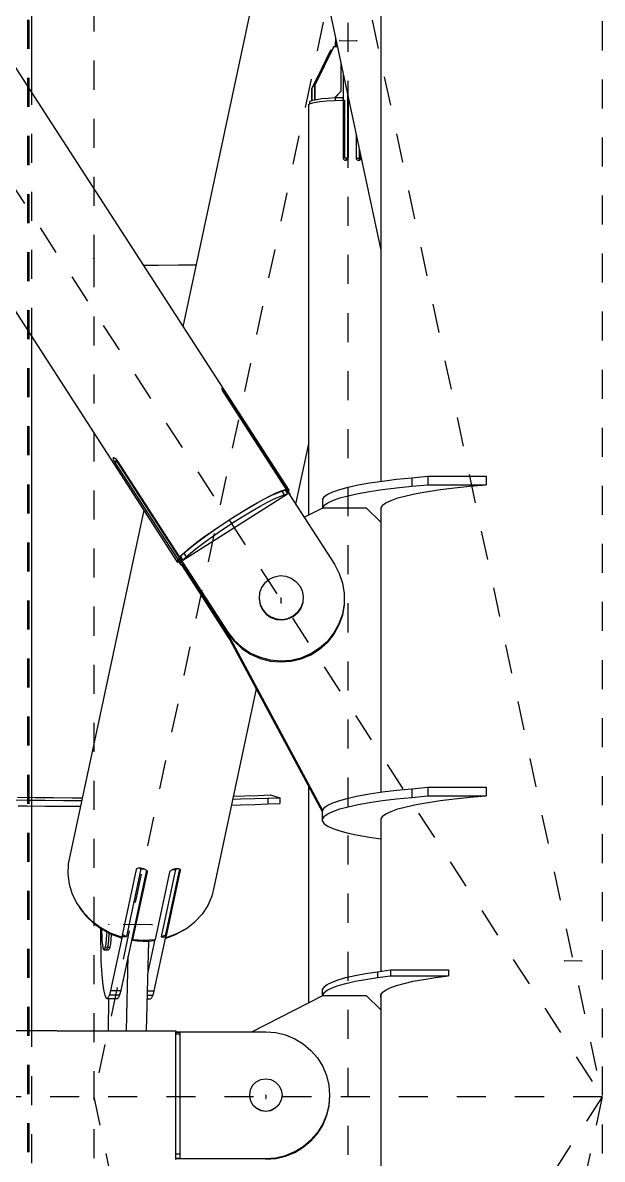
# Model space of a CAD drawing. Header units: millimetres. Extents: x 149919 to 150445, y 136651 to 136866.
# Drawn here: x 150374.118 to 150376.113, y 136799.36 to 136803.275 of the extents above; entities that cross this region are included whole.
import ezdxf

# ---------------------------------------------------------------- set-up
doc = ezdxf.new("R2010")
doc.units = ezdxf.units.MM
doc.header["$LTSCALE"] = 0.25
for name, pattern in [('CENTER', [50.8, 31.75, -6.35, 6.35, -6.35]), ('XKITLINE00', [0]), ('XKITLINE02', [4, 2, -2])]:
    doc.linetypes.add(name, pattern=pattern)

# ---------------------------------------------------------------- blocks, each defined once
blk = doc.blocks.new('çatıı')
at = {"color": 8, "linetype": 'CENTER'}
for p, q in [((23255, 16877.2), (23255, 15209.12)), ((23430, 16010.75), (23430, 14354.32)), ((22900, 15740.27), (23430, 14920.27)), ((23430, 15740.27), (23255, 14920.27)), ((23342.5, 15330.27), (23342.5, 14510.27)), ((23342.5, 15330.27), (23430, 14920.27)), ((23339.51, 15284.13), (23345.48, 15284.06)), ((23255, 15209.12), (23255, 13540.01)), ((23319.5, 15090.41), (23319.5, 15092.06)), ((23275.11, 14979.51), (23260.2, 14979.7)), ((23422.99, 14967.06), (23417.02, 14967.13)), ((23430, 14920.27), (22900, 14920.28)), ((23430, 14920.27), (22900, 14100.27)), ((23255, 14920.27), (23430, 14100.27)), ((23314.2, 14920.85), (23314.2, 14919.7)), ((23430, 14920.27), (23342.5, 14510.27))]:
    blk.add_line(p, q, dxfattribs=at)
at = {"color": 8, "linetype": 'XKITLINE00'}
for p, q in [((23353.8, 15704.03), (23353.8, 15132.31)), ((23046.35, 15555.83), (23322.11, 15129.19)), ((23007.88, 15531.36), (23283.64, 15104.72)), ((23313.74, 15316.95), (23285.69, 15185.53)), ((23336, 15295.31), (23353.8, 15211.94)), ((23338.16, 15285.2), (23338.13, 15282.57)), ((23338.39, 15284.11), (23338.39, 15283.77)), ((23338.39, 15283.77), (23338.39, 15283.24)), ((23336.45, 15280.73), (23329.98, 15267.41)), ((23336.55, 15280.85), (23330.09, 15267.53)), ((23337.5, 15281.92), (23331.04, 15268.6)), ((23337.61, 15282.04), (23331.14, 15268.72)), ((23336.55, 15280.85), (23336.45, 15280.73)), ((23336.55, 15280.85), (23336.98, 15280.84)), ((23337.61, 15282.04), (23337.5, 15281.92)), ((23337.61, 15282.04), (23338.84, 15282.02)), ((23338.13, 15282.57), (23338.13, 15282.03)), ((23338.39, 15283.24), (23338.41, 15282.74)), ((23338.41, 15282.74), (23338.43, 15282.28)), ((23338.43, 15282.28), (23338.45, 15282.03)), ((23340.09, 15276.15), (23340.09, 15266.62)), ((23340.89, 15272.4), (23340.89, 15263.55)), ((23331.14, 15268.72), (23331.04, 15268.6)), ((23331.04, 15268.6), (23331.04, 15263.73)), ((23331.14, 15268.72), (23331.14, 15263.75)), ((23330.09, 15267.53), (23329.98, 15267.41)), ((23329.98, 15267.41), (23329.98, 15263.44)), ((23330.09, 15267.53), (23330.09, 15263.48)), ((23331.7, 15263.87), (23333.5, 15264.11)), ((23333.5, 15264.11), (23335.67, 15264.31)), ((23335.67, 15264.31), (23338.13, 15264.45)), ((23337.87, 15264.43), (23340.09, 15266.62)), ((23337.89, 15264.43), (23339.99, 15266.5)), ((23338.04, 15264.44), (23339.04, 15265.43)), ((23338.05, 15264.44), (23338.93, 15265.31)), ((23338.13, 15264.52), (23338.13, 15264.45)), ((23338.13, 15264.45), (23340.77, 15264.52)), ((23338.13, 15264.45), (23338.13, 15263.5)), ((23339.04, 15265.56), (23339.04, 15265.43)), ((23340.77, 15264.52), (23340.77, 15263.57)), ((23342.38, 15265.41), (23342.38, 15243.68)), ((23342.49, 15264.53), (23342.38, 15264.41)), ((23342.49, 15264.53), (23342.49, 15263.54)), ((23342.49, 15264.53), (23342.57, 15264.53)), ((23328.92, 15262.13), (23329.58, 15262.48)), ((23328.92, 15262.13), (23328.92, 15120.69)), ((23329.53, 15263.27), (23329.25, 15262.95)), ((23329.25, 15262.95), (23329.25, 15262.3)), ((23329.53, 15263.27), (23330.36, 15263.58)), ((23329.58, 15262.48), (23330.89, 15262.81)), ((23330.36, 15263.58), (23331.14, 15263.75)), ((23330.89, 15262.81), (23332.78, 15263.1)), ((23331.14, 15263.75), (23331.14, 15263.75)), ((23331.14, 15263.75), (23331.16, 15263.75)), ((23331.16, 15263.75), (23331.7, 15263.87)), ((23332.78, 15263.1), (23335.16, 15263.33)), ((23335.16, 15263.33), (23337.9, 15263.49)), ((23337.9, 15263.49), (23340.81, 15263.58)), ((23340.81, 15263.58), (23340.81, 15243.72)), ((23340.87, 15263.52), (23341.34, 15263.55)), ((23340.89, 15263.55), (23340.87, 15263.52)), ((23340.87, 15263.52), (23340.87, 15243.67)), ((23340.89, 15263.55), (23341.34, 15263.55)), ((23341.34, 15263.55), (23341.34, 15243.69)), ((23342.49, 15263.54), (23342.38, 15263.42)), ((23342.38, 15260.4), (23342.46, 15260.4)), ((23342.53, 15263.58), (23342.46, 15263.51)), ((23342.46, 15263.51), (23342.46, 15243.65)), ((23342.53, 15263.58), (23342.53, 15243.72)), ((23342.53, 15263.58), (23342.78, 15263.58)), ((23345.31, 15251.7), (23345.31, 15243.69)), ((23345.37, 15251.43), (23345.37, 15243.64)), ((23346.41, 15246.55), (23346.41, 15243.63)), ((23346.83, 15244.57), (23346.83, 15243.59)), ((23340.81, 15243.72), (23340.88, 15243.46)), ((23340.87, 15243.67), (23340.84, 15243.63)), ((23340.87, 15243.67), (23341.34, 15243.69)), ((23340.88, 15243.46), (23340.98, 15243.23)), ((23340.98, 15243.23), (23341.17, 15243.04)), ((23341.17, 15243.04), (23341.41, 15242.92)), ((23341.34, 15243.69), (23342.38, 15243.68)), ((23341.41, 15242.92), (23341.67, 15242.88)), ((23341.67, 15242.88), (23341.93, 15242.92)), ((23342.38, 15243.68), (23341.68, 15242.88)), ((23341.93, 15242.92), (23342.17, 15243.04)), ((23342.17, 15243.04), (23342.36, 15243.23)), ((23342.42, 15243.39), (23342.31, 15243.17)), ((23342.48, 15243.46), (23342.36, 15243.23)), ((23342.46, 15243.65), (23342.42, 15243.39)), ((23342.48, 15243.46), (23342.42, 15243.39)), ((23342.53, 15243.72), (23342.46, 15243.65)), ((23342.53, 15243.72), (23342.48, 15243.46)), ((23345.31, 15243.69), (23345.35, 15243.43)), ((23345.37, 15243.64), (23345.33, 15243.59)), ((23345.35, 15243.43), (23345.47, 15243.19)), ((23345.37, 15243.64), (23346.41, 15243.63)), ((23345.47, 15243.19), (23345.65, 15243)), ((23345.65, 15243), (23345.89, 15242.87)), ((23345.89, 15242.87), (23346.15, 15242.82)), ((23346.83, 15243.59), (23346.15, 15242.82)), ((23346.15, 15242.82), (23346.4, 15242.86)), ((23346.4, 15242.86), (23346.64, 15242.97)), ((23346.41, 15243.63), (23346.83, 15243.59)), ((23346.64, 15242.97), (23346.8, 15243.13)), ((23346.87, 15243.31), (23346.77, 15243.1)), ((23346.92, 15243.38), (23346.82, 15243.15)), ((23346.91, 15243.57), (23346.88, 15243.34)), ((23346.91, 15244.19), (23346.91, 15243.57)), ((23346.98, 15243.64), (23346.91, 15243.57)), ((23346.98, 15243.64), (23346.92, 15243.38)), ((23346.98, 15243.88), (23346.98, 15243.64)), ((23272.01, 15206.7), (23277.12, 15206.74)), ((23277.12, 15206.74), (23284.16, 15206.82)), ((23284.16, 15206.82), (23290.25, 15206.92)), ((23299.09, 15164.21), (23299.06, 15164.13)), ((23299.06, 15164.13), (23299.08, 15163.98)), ((23299.08, 15163.98), (23299.15, 15163.76)), ((23299.09, 15164.21), (23299.18, 15164.22)), ((23299.15, 15163.76), (23299.27, 15163.49)), ((23299.18, 15164.22), (23299.32, 15164.15)), ((23299.27, 15163.49), (23299.44, 15163.18)), ((23299.32, 15164.15), (23299.49, 15164)), ((23299.44, 15163.18), (23299.63, 15162.86)), ((23299.49, 15164), (23299.58, 15163.92)), ((23299.58, 15163.92), (23299.67, 15163.78)), ((23299.61, 15162.9), (23300.05, 15163.18)), ((23299.63, 15162.86), (23321.22, 15129.46)), ((23299.67, 15163.78), (23299.86, 15163.5)), ((23299.82, 15162.58), (23300.26, 15162.86)), ((23299.86, 15163.5), (23300.06, 15163.18)), ((23300.06, 15163.18), (23300.27, 15162.86)), ((23300.27, 15162.86), (23321.86, 15129.46)), ((23328.92, 15145.24), (23324.48, 15124.42)), ((23261.67, 15140.37), (23261.64, 15140.19)), ((23261.64, 15140.19), (23261.66, 15139.95)), ((23261.66, 15139.95), (23261.69, 15139.82)), ((23261.76, 15140.47), (23261.67, 15140.37)), ((23261.69, 15139.82), (23261.76, 15139.67)), ((23261.76, 15140.47), (23261.89, 15140.5)), ((23261.76, 15139.67), (23261.91, 15139.37)), ((23261.89, 15140.5), (23262.07, 15140.44)), ((23261.91, 15139.37), (23262.1, 15139.04)), ((23262.07, 15140.44), (23262.27, 15140.3)), ((23262.1, 15139.04), (23262.91, 15139.56)), ((23262.1, 15139.04), (23262.3, 15138.72)), ((23262.27, 15140.3), (23262.49, 15140.1)), ((23262.3, 15138.72), (23262.93, 15139.12)), ((23262.49, 15140.1), (23262.72, 15139.83)), ((23262.72, 15139.83), (23262.93, 15139.53)), ((23262.93, 15139.53), (23284.52, 15106.13)), ((23262.93, 15139.36), (23263, 15139.42)), ((23262.93, 15139.36), (23284.52, 15105.96)), ((23262.93, 15139.36), (23262.93, 15139.13)), ((23262.93, 15139.13), (23301.14, 15080.01)), ((23262.3, 15138.72), (23283.89, 15105.32)), ((23342.59, 15130.3), (23346.02, 15131.04)), ((23346.02, 15131.04), (23349.95, 15131.75)), ((23349.95, 15131.75), (23354.36, 15132.4)), ((23354.36, 15132.4), (23359.2, 15133)), ((23359.2, 15133), (23364.44, 15133.54)), ((23364.44, 15133.54), (23370.04, 15134.03)), ((23364.44, 15133.54), (23364.44, 15130.57)), ((23364.44, 15130.57), (23370.04, 15131.05)), ((23370.04, 15134.03), (23370.04, 15131.05)), ((23370.04, 15134.03), (23390.04, 15134.03)), ((23370.04, 15131.05), (23390.04, 15131.05)), ((23384.44, 15130.57), (23390.04, 15131.05)), ((23390.04, 15134.03), (23390.04, 15131.05)), ((23285.71, 15105.11), (23321.66, 15127.97)), ((23312.49, 15125.59), (23315.24, 15127.05)), ((23314.04, 15126.35), (23316.3, 15127.48)), ((23315.24, 15127.05), (23317.61, 15128.19)), ((23316.3, 15127.48), (23318.21, 15128.36)), ((23317.11, 15126.23), (23319.02, 15127.1)), ((23317.61, 15128.19), (23319.53, 15129)), ((23318.21, 15128.36), (23319.74, 15128.94)), ((23319.02, 15127.1), (23320.55, 15127.69)), ((23319.53, 15129), (23320.95, 15129.44)), ((23319.74, 15128.94), (23320.85, 15129.23)), ((23319.74, 15128.94), (23320.55, 15127.69)), ((23320.55, 15127.69), (23321.66, 15127.97)), ((23320.85, 15129.23), (23321.22, 15129.46)), ((23320.85, 15129.22), (23321.22, 15129.45)), ((23320.85, 15129.23), (23321.66, 15127.97)), ((23320.95, 15129.44), (23321.22, 15129.46)), ((23321.15, 15129.42), (23321.15, 15129.41)), ((23321.22, 15129.45), (23337.85, 15103.73)), ((23321.41, 15129.17), (23321.86, 15129.46)), ((23321.41, 15129.17), (23321.47, 15129.21)), ((23321.47, 15129.21), (23322.28, 15127.96)), ((23321.47, 15129.21), (23321.63, 15129.1)), ((23321.63, 15129.1), (23322.44, 15127.85)), ((23321.86, 15129.46), (23322.11, 15129.19)), ((23322.11, 15129.19), (23321.9, 15128.69)), ((23322.22, 15127.92), (23322.28, 15127.96)), ((23322.28, 15127.96), (23322.44, 15127.85)), ((23322.44, 15127.85), (23322.5, 15127.67)), ((23322.5, 15127.67), (23322.47, 15127.53)), ((23334.37, 15127.04), (23333.77, 15126.18)), ((23334.37, 15127.04), (23335.56, 15127.89)), ((23335.56, 15127.89), (23337.34, 15128.72)), ((23337.34, 15128.72), (23339.69, 15129.53)), ((23339.69, 15129.53), (23342.59, 15130.3)), ((23339.69, 15126.55), (23342.59, 15127.33)), ((23342.59, 15127.33), (23346.02, 15128.07)), ((23346.02, 15128.07), (23349.95, 15128.77)), ((23349.95, 15128.77), (23354.36, 15129.42)), ((23354.36, 15129.42), (23359.2, 15130.02)), ((23359.2, 15130.02), (23364.44, 15130.57)), ((23359.69, 15126.55), (23362.59, 15127.33)), ((23362.59, 15127.33), (23366.02, 15128.07)), ((23366.02, 15128.07), (23369.95, 15128.77)), ((23369.95, 15128.77), (23374.36, 15129.42)), ((23374.36, 15129.42), (23379.2, 15130.02)), ((23379.2, 15130.02), (23384.44, 15130.57)), ((23305.85, 15121.66), (23308.75, 15123.39)), ((23306.21, 15121.94), (23309.45, 15123.87)), ((23308.75, 15123.39), (23311.5, 15124.97)), ((23309.45, 15123.87), (23312.49, 15125.59)), ((23309.56, 15122.14), (23312.31, 15123.72)), ((23311.5, 15124.97), (23314.04, 15126.35)), ((23312.31, 15123.72), (23314.85, 15125.09)), ((23314.85, 15125.09), (23317.11, 15126.23)), ((23327.39, 15119.91), (23333.8, 15123.16)), ((23333.77, 15126.18), (23333.77, 15123.21)), ((23334.37, 15124.07), (23333.77, 15123.21)), ((23333.77, 15123.21), (23333.77, 15123.15)), ((23333.8, 15123.16), (23348.8, 15123.16)), ((23334.37, 15124.07), (23335.56, 15124.91)), ((23335.56, 15124.91), (23337.34, 15125.74)), ((23337.34, 15125.74), (23339.69, 15126.55)), ((23348.8, 15123.16), (23353.8, 15118.2)), ((23354.37, 15124.07), (23353.77, 15123.21)), ((23353.77, 15123.21), (23353.77, 15122.35)), ((23353.8, 15123.25), (23353.8, 15118.2)), ((23354.37, 15124.07), (23355.56, 15124.91)), ((23355.56, 15124.91), (23357.34, 15125.74)), ((23357.34, 15125.74), (23359.69, 15126.55)), ((23272.22, 15122.39), (23246.21, 15000.53)), ((23299.53, 15117.69), (23302.87, 15119.86)), ((23299.9, 15117.87), (23302.87, 15119.8)), ((23302.87, 15119.86), (23306.21, 15121.94)), ((23302.87, 15119.8), (23305.85, 15121.66)), ((23303.68, 15118.55), (23306.66, 15120.4)), ((23306.66, 15120.4), (23309.56, 15122.14)), ((23353.77, 15122.35), (23353.8, 15122.31)), ((23293.25, 15113.36), (23296.29, 15115.5)), ((23294.24, 15113.99), (23296.99, 15115.92)), ((23296.29, 15115.5), (23299.53, 15117.69)), ((23296.99, 15115.92), (23299.9, 15117.87)), ((23297.8, 15114.67), (23300.71, 15116.62)), ((23300.71, 15116.62), (23303.68, 15118.55)), ((23353.8, 15118.2), (23353.8, 15025.19)), ((23288.14, 15109.45), (23290.51, 15111.32)), ((23289.45, 15110.41), (23291.7, 15112.14)), ((23290.51, 15111.32), (23293.25, 15113.36)), ((23291.7, 15112.14), (23294.24, 15113.99)), ((23292.51, 15110.89), (23295.05, 15112.74)), ((23295.05, 15112.74), (23297.8, 15114.67)), ((23284.8, 15106.46), (23286.21, 15107.82)), ((23286, 15107.49), (23284.9, 15106.36)), ((23286, 15107.49), (23287.53, 15108.85)), ((23286, 15107.49), (23286.81, 15106.23)), ((23286.21, 15107.82), (23288.14, 15109.45)), ((23286.81, 15106.23), (23288.34, 15107.6)), ((23287.53, 15108.85), (23289.45, 15110.41)), ((23288.34, 15107.6), (23290.26, 15109.16)), ((23290.26, 15109.16), (23292.51, 15110.89)), ((23283.89, 15105.32), (23283.64, 15104.72)), ((23283.64, 15104.72), (23283.89, 15104.45)), ((23283.89, 15105.32), (23284.52, 15105.72)), ((23283.89, 15104.45), (23284.21, 15104.66)), ((23284.11, 15105.24), (23284.06, 15104.99)), ((23284.06, 15104.99), (23284.11, 15104.81)), ((23284.28, 15105.56), (23284.11, 15105.24)), ((23284.11, 15105.24), (23284.92, 15103.99)), ((23284.11, 15104.81), (23284.92, 15103.56)), ((23284.28, 15105.56), (23284.52, 15105.72)), ((23284.28, 15105.56), (23285.09, 15104.31)), ((23284.8, 15106.46), (23284.52, 15106.13)), ((23284.52, 15106.13), (23284.9, 15106.36)), ((23284.52, 15106.11), (23284.9, 15106.36)), ((23284.52, 15106.11), (23284.52, 15105.96)), ((23284.52, 15106.11), (23301.14, 15080.39)), ((23284.92, 15103.99), (23284.87, 15103.74)), ((23284.87, 15103.74), (23284.92, 15103.56)), ((23284.9, 15106.36), (23285.71, 15105.11)), ((23285.09, 15104.31), (23284.92, 15103.99)), ((23284.92, 15103.56), (23285.09, 15103.45)), ((23285.09, 15104.31), (23285.33, 15104.47)), ((23285.09, 15103.45), (23285.73, 15103.86)), ((23285.32, 15103.6), (23300.87, 15079.54)), ((23286.81, 15106.23), (23285.71, 15105.11)), ((23337.85, 15103.73), (23339.53, 15100.58)), ((23285.15, 15103.49), (23301.14, 15078.74)), ((23317.19, 15099.45), (23319.14, 15099.8)), ((23319.14, 15099.8), (23321.12, 15099.63)), ((23321.12, 15099.63), (23322.99, 15098.96)), ((23339.53, 15100.58), (23340.67, 15097.19)), ((23312.74, 15095.73), (23312.07, 15093.88)), ((23313.88, 15097.34), (23312.74, 15095.73)), ((23313.88, 15097.34), (23315.39, 15098.61)), ((23315.39, 15098.61), (23317.19, 15099.45)), ((23322.99, 15098.96), (23324.61, 15097.84)), ((23324.61, 15097.84), (23325.89, 15096.34)), ((23325.89, 15096.34), (23326.74, 15094.56)), ((23340.67, 15097.19), (23341.24, 15093.66)), ((23312.07, 15093.88), (23311.9, 15091.92)), ((23311.9, 15091.92), (23312.25, 15089.98)), ((23311.9, 15091.82), (23312.25, 15089.88)), ((23311.9, 15091.82), (23312.25, 15089.88)), ((23326.74, 15094.56), (23327.09, 15092.62)), ((23327.09, 15092.62), (23326.92, 15090.66)), ((23341.24, 15093.66), (23341.2, 15090.09)), ((23311.9, 15091.71), (23312.25, 15089.78)), ((23312.25, 15089.98), (23313.1, 15088.2)), ((23312.25, 15089.88), (23313.1, 15088.1)), ((23312.25, 15089.88), (23313.1, 15088.1)), ((23312.25, 15089.78), (23313.1, 15088)), ((23313.1, 15088.2), (23314.38, 15086.7)), ((23313.1, 15088.2), (23313.1, 15088.1)), ((23313.1, 15088.1), (23313.1, 15088)), ((23313.1, 15088.1), (23314.38, 15086.59)), ((23313.1, 15088.1), (23314.38, 15086.59)), ((23313.1, 15088), (23314.38, 15086.49)), ((23326.25, 15088.81), (23325.11, 15087.19)), ((23326.25, 15088.7), (23325.11, 15087.09)), ((23326.25, 15088.7), (23325.11, 15087.09)), ((23326.25, 15088.6), (23325.11, 15086.99)), ((23326.92, 15090.66), (23326.25, 15088.81)), ((23326.92, 15090.56), (23326.25, 15088.7)), ((23326.92, 15090.56), (23326.25, 15088.7)), ((23326.92, 15090.45), (23326.25, 15088.6)), ((23341.2, 15090.09), (23340.58, 15086.58)), ((23341.2, 15089.71), (23340.58, 15086.19)), ((23314.38, 15086.7), (23316.01, 15085.57)), ((23314.38, 15086.59), (23316.01, 15085.47)), ((23314.38, 15086.59), (23316.01, 15085.47)), ((23314.38, 15086.49), (23316.01, 15085.37)), ((23316.01, 15085.57), (23317.87, 15084.9)), ((23316.01, 15085.47), (23317.87, 15084.8)), ((23316.01, 15085.47), (23317.87, 15084.8)), ((23316.01, 15085.37), (23317.87, 15084.7)), ((23317.87, 15084.9), (23319.85, 15084.74)), ((23317.87, 15084.8), (23319.85, 15084.64)), ((23317.87, 15084.8), (23319.85, 15084.64)), ((23317.87, 15084.7), (23319.85, 15084.53)), ((23319.85, 15084.74), (23321.8, 15085.08)), ((23319.85, 15084.64), (23321.8, 15084.98)), ((23319.85, 15084.64), (23321.8, 15084.98)), ((23319.85, 15084.53), (23321.8, 15084.88)), ((23321.8, 15085.08), (23323.6, 15085.92)), ((23321.8, 15084.98), (23323.6, 15085.82)), ((23321.8, 15084.98), (23323.6, 15085.82)), ((23321.8, 15084.88), (23323.6, 15085.72)), ((23323.6, 15085.92), (23325.11, 15087.19)), ((23323.6, 15085.82), (23325.11, 15087.09)), ((23323.6, 15085.82), (23325.11, 15087.09)), ((23323.6, 15085.72), (23325.11, 15086.99)), ((23323.6, 15085.92), (23323.6, 15085.82)), ((23323.6, 15085.82), (23323.6, 15085.72)), ((23340.58, 15086.58), (23339.38, 15083.21)), ((23340.58, 15086.19), (23339.38, 15082.83)), ((23299.31, 15082.85), (23300.26, 15080.69)), ((23300.26, 15081.38), (23300.26, 15080.69)), ((23300.26, 15080.69), (23333.77, 15018.3)), ((23300.47, 15081.06), (23333.77, 15019.06)), ((23301.14, 15080.39), (23301.14, 15080.01)), ((23301.14, 15080.39), (23303.33, 15077.56)), ((23301.14, 15080.01), (23303.33, 15077.18)), ((23337.64, 15080.08), (23335.41, 15077.28)), ((23339.38, 15083.21), (23337.64, 15080.08)), ((23339.38, 15082.83), (23337.64, 15079.7)), ((23301.14, 15079.04), (23301.14, 15078.74)), ((23301.14, 15078.74), (23301.67, 15078.06)), ((23303.33, 15077.56), (23303.33, 15077.18)), ((23303.33, 15077.56), (23305.96, 15075.12)), ((23303.33, 15077.18), (23305.96, 15074.73)), ((23332.74, 15074.89), (23335.41, 15077.28)), ((23332.74, 15074.51), (23335.41, 15076.9)), ((23337.64, 15079.7), (23335.41, 15076.9)), ((23305.96, 15075.12), (23308.95, 15073.14)), ((23305.96, 15074.73), (23308.95, 15072.76)), ((23308.95, 15073.14), (23312.24, 15071.67)), ((23308.95, 15072.76), (23312.24, 15071.29)), ((23326.4, 15071.55), (23329.71, 15072.96)), ((23326.4, 15071.17), (23329.71, 15072.58)), ((23329.71, 15072.96), (23332.74, 15074.89)), ((23329.71, 15072.58), (23332.74, 15074.51)), ((23312.24, 15071.67), (23315.72, 15070.77)), ((23312.24, 15071.29), (23315.72, 15070.39)), ((23315.72, 15070.77), (23319.31, 15070.44)), ((23315.72, 15070.39), (23319.31, 15070.06)), ((23319.31, 15070.44), (23322.9, 15070.71)), ((23319.31, 15070.06), (23322.9, 15070.32)), ((23322.9, 15070.71), (23326.4, 15071.55)), ((23322.9, 15070.32), (23326.4, 15071.17)), ((23310.91, 15060.85), (23296.4, 14992.86)), ((23328.92, 15027.32), (23328.92, 14952.73)), ((23349.95, 15024.62), (23354.36, 15025.28)), ((23354.36, 15025.28), (23359.2, 15025.88)), ((23359.2, 15025.88), (23364.44, 15026.42)), ((23364.44, 15026.42), (23370.04, 15026.9)), ((23364.44, 15026.42), (23364.44, 15023.44)), ((23370.04, 15026.9), (23370.04, 15023.93)), ((23370.04, 15026.9), (23390.04, 15026.9)), ((23390.04, 15026.9), (23390.04, 15023.93)), ((23226.98, 15022.56), (23232.13, 15022.49)), ((23228.71, 15023.46), (23234.87, 15023.4)), ((23232.13, 15022.49), (23238.29, 15022.42)), ((23234.87, 15023.4), (23241.17, 15023.35)), ((23238.29, 15022.42), (23244.59, 15022.38)), ((23241.17, 15023.35), (23247.57, 15023.32)), ((23244.59, 15022.38), (23250.86, 15022.35)), ((23247.57, 15023.32), (23251.07, 15023.31)), ((23302.74, 15022.8), (23305.51, 15022.87)), ((23302.97, 15023.86), (23307, 15023.98)), ((23305.51, 15022.87), (23310.42, 15023)), ((23307, 15023.98), (23311.54, 15024.13)), ((23310.42, 15023), (23314.96, 15023.15)), ((23311.54, 15024.13), (23315.67, 15024.29)), ((23314.96, 15023.15), (23319.09, 15023.32)), ((23314.96, 15023.15), (23314.96, 15021.15)), ((23314.96, 15021.15), (23319.09, 15021.32)), ((23315.67, 15024.29), (23319.09, 15023.32)), ((23319.09, 15023.32), (23319.09, 15021.32)), ((23335.56, 15020.77), (23337.34, 15021.6)), ((23337.34, 15021.6), (23339.69, 15022.4)), ((23339.69, 15022.4), (23342.59, 15023.18)), ((23342.59, 15023.18), (23346.02, 15023.92)), ((23346.02, 15023.92), (23349.95, 15024.62)), ((23346.02, 15020.95), (23349.95, 15021.65)), ((23349.95, 15021.65), (23354.36, 15022.3)), ((23354.36, 15022.3), (23359.2, 15022.9)), ((23359.2, 15022.9), (23364.44, 15023.44)), ((23364.44, 15023.44), (23370.04, 15023.93)), ((23366.02, 15020.95), (23369.95, 15021.65)), ((23369.95, 15021.65), (23374.36, 15022.3)), ((23370.04, 15023.93), (23390.04, 15023.93)), ((23374.36, 15022.3), (23379.2, 15022.9)), ((23379.2, 15022.9), (23384.44, 15023.45)), ((23384.44, 15023.45), (23390.04, 15023.93)), ((23228.98, 15020.53), (23232.13, 15020.49)), ((23232.13, 15020.49), (23238.29, 15020.42)), ((23238.29, 15020.42), (23244.59, 15020.38)), ((23244.59, 15020.38), (23250.44, 15020.35)), ((23302.31, 15020.79), (23305.51, 15020.87)), ((23305.51, 15020.87), (23310.42, 15021)), ((23310.42, 15021), (23314.96, 15021.15)), ((23334.37, 15019.92), (23333.77, 15019.06)), ((23333.77, 15015.23), (23333.77, 15019.06)), ((23334.37, 15019.92), (23335.56, 15020.77)), ((23334.37, 15016.94), (23335.56, 15017.79)), ((23335.56, 15017.79), (23337.34, 15018.62)), ((23337.34, 15018.62), (23339.69, 15019.43)), ((23339.69, 15019.43), (23342.59, 15020.21)), ((23342.59, 15020.21), (23346.02, 15020.95)), ((23354.37, 15016.94), (23355.56, 15017.79)), ((23355.56, 15017.79), (23357.34, 15018.62)), ((23357.34, 15018.62), (23359.69, 15019.43)), ((23359.69, 15019.43), (23362.59, 15020.21)), ((23362.59, 15020.21), (23366.02, 15020.95)), ((23334.37, 15016.94), (23333.77, 15016.09)), ((23333.77, 15015.23), (23334.37, 15014.37)), ((23334.37, 15014.37), (23335.56, 15013.52)), ((23335.56, 15013.52), (23337.34, 15012.69)), ((23354.37, 15016.94), (23353.77, 15016.09)), ((23353.77, 15016.09), (23353.77, 15015.23)), ((23353.77, 15015.23), (23353.8, 15015.19)), ((23353.8, 15016.12), (23353.8, 14963.53)), ((23337.34, 15012.69), (23339.69, 15011.88)), ((23339.69, 15011.88), (23342.59, 15011.11)), ((23342.59, 15011.11), (23346.02, 15010.37)), ((23346.02, 15010.37), (23349.95, 15009.67)), ((23349.95, 15009.67), (23353.8, 15009.1)), ((23246.21, 15000.53), (23246.05, 14997.02)), ((23273.11, 14998.33), (23264.27, 14956.9)), ((23269.63, 14998.61), (23264.66, 14975.35)), ((23271.18, 14998.78), (23266.22, 14975.53)), ((23273.17, 14998.26), (23268.33, 14975.59)), ((23273.34, 14997.78), (23268.38, 14974.53)), ((23269.71, 14998.79), (23269.63, 14998.61)), ((23269.71, 14998.79), (23269.89, 14998.94)), ((23269.89, 14998.94), (23270.15, 14999.05)), ((23270.15, 14999.05), (23270.47, 14999.12)), ((23270.47, 14999.12), (23270.84, 14999.15)), ((23270.51, 14999.13), (23271.18, 14998.78)), ((23270.84, 14999.15), (23271.25, 14999.12)), ((23271.18, 14998.78), (23272.5, 14998.76)), ((23271.25, 14999.12), (23271.67, 14999.05)), ((23271.67, 14999.05), (23272.08, 14998.94)), ((23272.08, 14998.94), (23272.45, 14998.79)), ((23272.45, 14998.79), (23272.78, 14998.6)), ((23272.78, 14998.6), (23273.05, 14998.4)), ((23273.05, 14998.4), (23273.24, 14998.19)), ((23273.24, 14998.19), (23273.31, 14998.02)), ((23273.31, 14998.02), (23273.33, 14997.98)), ((23273.33, 14997.98), (23273.34, 14997.78)), ((23283.17, 14998.63), (23278.21, 14975.37)), ((23284.49, 14998.85), (23279.64, 14976.11)), ((23284.55, 14998.81), (23279.73, 14976.25)), ((23284.74, 14998.41), (23279.78, 14975.16)), ((23281.18, 14997.88), (23281.09, 14997.69)), ((23281.22, 14997.92), (23281.18, 14997.88)), ((23281.36, 14998.09), (23281.22, 14997.92)), ((23281.36, 14998.09), (23281.61, 14998.29)), ((23281.61, 14998.29), (23281.92, 14998.49)), ((23281.92, 14998.49), (23282.29, 14998.66)), ((23282.25, 14998.64), (23283.17, 14998.63)), ((23282.29, 14998.66), (23282.69, 14998.8)), ((23282.69, 14998.8), (23283.1, 14998.91)), ((23283.1, 14998.91), (23283.5, 14998.97)), ((23283.17, 14998.63), (23283.86, 14998.98)), ((23283.5, 14998.97), (23283.87, 14998.98)), ((23283.87, 14998.98), (23284.2, 14998.95)), ((23284.2, 14998.95), (23284.46, 14998.87)), ((23284.46, 14998.87), (23284.64, 14998.75)), ((23284.64, 14998.75), (23284.74, 14998.6)), ((23284.74, 14998.6), (23284.74, 14998.41)), ((23246.05, 14997.02), (23246.51, 14993.5)), ((23281.09, 14997.69), (23276.13, 14974.43)), ((23246.51, 14993.5), (23247.58, 14990.05)), ((23247.58, 14990.05), (23249.24, 14986.78)), ((23296.4, 14992.86), (23295.62, 14989.44)), ((23296.41, 14993.15), (23296.4, 14992.86)), ((23249.24, 14986.78), (23251.44, 14983.74)), ((23249.7, 14986.13), (23250.23, 14985.21)), ((23294.24, 14986.2), (23292.3, 14983.22)), ((23295.62, 14989.44), (23294.24, 14986.2)), ((23250.23, 14985.21), (23252.37, 14982.5)), ((23251.44, 14983.74), (23254.13, 14981.02)), ((23252.37, 14982.5), (23254.92, 14980.08)), ((23292.3, 14983.22), (23289.84, 14980.57)), ((23254.13, 14981.02), (23257.24, 14978.69)), ((23254.92, 14980.08), (23257.83, 14978.01)), ((23257.24, 14978.69), (23260.69, 14976.81)), ((23257.35, 14978.35), (23257.34, 14977.89)), ((23283.63, 14976.51), (23286.93, 14978.31)), ((23286.93, 14978.31), (23289.84, 14980.57)), ((23257.34, 14977.89), (23257.33, 14974.14)), ((23257.68, 14978.12), (23257.68, 14977.45)), ((23257.68, 14977.45), (23257.73, 14975.6)), ((23257.73, 14975.6), (23257.83, 14973.96)), ((23257.83, 14978.01), (23261.02, 14976.32)), ((23259.29, 14974.45), (23259.13, 14973)), ((23259.42, 14976.16), (23259.29, 14974.45)), ((23259.46, 14977.15), (23259.42, 14976.16)), ((23260.09, 14974.44), (23259.93, 14972.99)), ((23260.09, 14974.44), (23259.93, 14972.99)), ((23260.21, 14976.15), (23260.09, 14974.44)), ((23260.21, 14976.15), (23260.09, 14974.44)), ((23260.24, 14976.73), (23260.21, 14976.15)), ((23260.24, 14976.73), (23260.21, 14976.15)), ((23260.69, 14976.81), (23264.41, 14975.41)), ((23260.88, 14974.43), (23260.72, 14972.98)), ((23264.76, 14975.55), (23260.79, 14956.94)), ((23261.01, 14976.14), (23260.88, 14974.43)), ((23261.02, 14976.32), (23261.01, 14976.14)), ((23261.09, 14976.66), (23261.02, 14976.32)), ((23261.02, 14976.32), (23264.44, 14975.06)), ((23264.41, 14975.41), (23264.66, 14975.35)), ((23264.51, 14975.39), (23264.44, 14975.06)), ((23264.75, 14975.74), (23264.76, 14975.55)), ((23264.76, 14975.55), (23266.22, 14975.53)), ((23264.85, 14976.23), (23266.22, 14975.53)), ((23268.12, 14974.96), (23268.15, 14974.22)), ((23268.35, 14975.15), (23268.15, 14974.22)), ((23268.32, 14975.89), (23268.35, 14975.15)), ((23268.33, 14975.59), (23268.38, 14974.53)), ((23268.38, 14974.53), (23272.27, 14974.21)), ((23270.18, 14974.38), (23270.09, 14973.99)), ((23272.27, 14974.21), (23276.13, 14974.43)), ((23275.98, 14974.42), (23273.6, 14963.26)), ((23274.06, 14974.31), (23273.98, 14973.94)), ((23279.67, 14975.35), (23275.7, 14956.75)), ((23275.97, 14974.42), (23275.91, 14974.13)), ((23278.21, 14975.37), (23279.64, 14976.11)), ((23278.21, 14975.37), (23279.67, 14975.35)), ((23279.57, 14974.87), (23282.86, 14976.04)), ((23279.64, 14976.11), (23279.67, 14975.35)), ((23279.75, 14975.8), (23279.67, 14975.41)), ((23279.72, 14976.49), (23279.75, 14975.8)), ((23279.73, 14976.25), (23279.78, 14975.16)), ((23279.78, 14975.16), (23280.02, 14975.21)), ((23280.02, 14975.21), (23283.63, 14976.51)), ((23282.86, 14976.04), (23285.92, 14977.65)), ((23282.91, 14976.25), (23282.86, 14976.04)), ((23285.92, 14977.65), (23286.53, 14978.1)), ((23257.33, 14974.14), (23257.38, 14970.49)), ((23257.38, 14970.49), (23257.49, 14967.03)), ((23257.83, 14973.96), (23257.96, 14972.61)), ((23257.96, 14972.61), (23258.13, 14971.62)), ((23258.13, 14971.62), (23258.32, 14971.03)), ((23258.32, 14971.03), (23258.53, 14970.88)), ((23258.74, 14971.17), (23258.53, 14970.88)), ((23258.53, 14970.88), (23259.32, 14970.87)), ((23258.94, 14971.89), (23258.74, 14971.17)), ((23259.13, 14973), (23258.94, 14971.89)), ((23258.94, 14971.89), (23259.74, 14971.88)), ((23259.54, 14971.16), (23259.32, 14970.87)), ((23259.54, 14971.16), (23259.32, 14970.87)), ((23259.32, 14970.87), (23260.12, 14970.86)), ((23259.74, 14971.88), (23259.54, 14971.16)), ((23259.74, 14971.88), (23259.54, 14971.16)), ((23259.93, 14972.99), (23259.74, 14971.88)), ((23259.93, 14972.99), (23259.74, 14971.88)), ((23259.74, 14971.88), (23260.53, 14971.87)), ((23260.33, 14971.15), (23260.12, 14970.86)), ((23260.53, 14971.87), (23260.33, 14971.15)), ((23260.72, 14972.98), (23260.53, 14971.87)), ((23268.15, 14974.22), (23270.09, 14973.99)), ((23270.09, 14973.99), (23272.04, 14973.9)), ((23272.04, 14973.9), (23273.98, 14973.94)), ((23273.88, 14973.94), (23273.07, 14943.04)), ((23273.98, 14973.94), (23275.91, 14974.13)), ((23257.49, 14967.03), (23257.67, 14963.84)), ((23266.78, 14968.68), (23266.1, 14943.04)), ((23257.67, 14963.84), (23257.89, 14961.01)), ((23344.98, 14962.06), (23348.59, 14962.74)), ((23348.59, 14962.74), (23352.65, 14963.38)), ((23352.65, 14963.38), (23357.11, 14963.97)), ((23352.65, 14963.38), (23352.65, 14961.39)), ((23357.11, 14963.97), (23377.11, 14963.97)), ((23357.11, 14963.97), (23357.11, 14961.99)), ((23377.11, 14963.97), (23377.11, 14961.99)), ((23257.89, 14961.01), (23258.17, 14958.6)), ((23334.31, 14958.2), (23335.4, 14959.02)), ((23335.4, 14959.02), (23337.03, 14959.81)), ((23337.03, 14959.81), (23339.18, 14960.59)), ((23339.18, 14960.59), (23341.83, 14961.34)), ((23339.18, 14958.6), (23341.83, 14959.35)), ((23341.83, 14961.34), (23344.98, 14962.06)), ((23341.83, 14959.35), (23344.98, 14960.07)), ((23344.98, 14960.07), (23348.59, 14960.75)), ((23348.59, 14960.75), (23352.65, 14961.39)), ((23352.65, 14961.39), (23357.11, 14961.99)), ((23357.11, 14961.99), (23377.11, 14961.99)), ((23359.18, 14958.6), (23361.83, 14959.35)), ((23361.83, 14959.35), (23364.98, 14960.07)), ((23364.98, 14960.07), (23368.59, 14960.75)), ((23368.59, 14960.75), (23372.65, 14961.39)), ((23372.65, 14961.39), (23377.11, 14961.99)), ((23258.17, 14958.6), (23258.48, 14956.67)), ((23258.48, 14956.67), (23258.83, 14955.27)), ((23258.83, 14955.27), (23259.21, 14954.44)), ((23260.4, 14955.46), (23260, 14954.53)), ((23260.79, 14956.94), (23260.4, 14955.46)), ((23260.4, 14955.46), (23263.88, 14955.41)), ((23260.79, 14956.94), (23264.27, 14956.9)), ((23263.88, 14955.41), (23263.48, 14954.49)), ((23264.27, 14956.9), (23263.88, 14955.41)), ((23273.39, 14955.29), (23275.32, 14955.27)), ((23273.43, 14956.78), (23275.7, 14956.75)), ((23275.32, 14955.27), (23274.92, 14954.34)), ((23275.7, 14956.75), (23275.32, 14955.27)), ((23309.43, 14942.67), (23333.8, 14955.24)), ((23334.31, 14958.2), (23333.76, 14957.39)), ((23333.76, 14955.23), (23333.76, 14957.39)), ((23334.31, 14956.22), (23333.76, 14955.4)), ((23333.8, 14955.24), (23348.8, 14955.24)), ((23334.31, 14956.22), (23335.4, 14957.03)), ((23335.4, 14957.03), (23337.03, 14957.83)), ((23337.03, 14957.83), (23339.18, 14958.6)), ((23348.8, 14955.24), (23353.8, 14950.29)), ((23354.31, 14956.22), (23353.76, 14955.4)), ((23353.76, 14955.4), (23353.76, 14954.58)), ((23353.8, 14955.45), (23353.8, 14950.29)), ((23354.31, 14956.22), (23355.4, 14957.03)), ((23355.4, 14957.03), (23357.03, 14957.83)), ((23357.03, 14957.83), (23359.18, 14958.6)), ((23259.21, 14954.44), (23259.6, 14954.19)), ((23259.6, 14954.19), (23260, 14954.53)), ((23259.6, 14954.19), (23263.09, 14954.15)), ((23260.1, 14954.18), (23259.92, 14943.04)), ((23263.09, 14954.15), (23263.48, 14954.49)), ((23273.36, 14954.02), (23274.52, 14954)), ((23274.52, 14954), (23274.92, 14954.34)), ((23353.76, 14954.58), (23353.8, 14954.53)), ((23353.8, 14950.29), (23353.8, 14892.12)), ((23087.8, 14943.1), (23242.19, 14943.1)), ((23242.19, 14943.1), (23242.36, 14943.06)), ((23242.36, 14943.06), (23242.6, 14943.04)), ((23242.6, 14943.04), (23242.89, 14943.04)), ((23242.6, 14943.04), (23242.89, 14943.02)), ((23242.89, 14943.04), (23243.2, 14943.04)), ((23242.89, 14943.02), (23243.2, 14943.01)), ((23243.2, 14943.04), (23243.2, 14943.01)), ((23243.2, 14943.04), (23283.2, 14943.04)), ((23243.2, 14943.01), (23283.2, 14943.01)), ((23283.2, 14943.04), (23283.2, 14943.01)), ((23283.2, 14943.01), (23283.2, 14942.57)), ((23283.2, 14942.67), (23314.2, 14942.67)), ((23283.2, 14937.07), (23283.2, 14942.57)), ((23283.2, 14942.55), (23284.7, 14942.55)), ((23283.2, 14941.98), (23284.7, 14941.98)), ((23284.7, 14902.56), (23284.7, 14942.55)), ((23314.2, 14942.67), (23317.64, 14942.4)), ((23317.64, 14942.4), (23320.99, 14941.6)), ((23320.99, 14941.6), (23324.18, 14940.29)), ((23324.18, 14940.29), (23327.13, 14938.5)), ((23283.2, 14898.71), (23283.2, 14937.07)), ((23327.13, 14938.5), (23329.75, 14936.28)), ((23329.75, 14936.28), (23331.99, 14933.67)), ((23331.99, 14933.67), (23333.8, 14930.75)), ((23333.8, 14930.75), (23335.12, 14927.59)), ((23335.12, 14927.59), (23335.92, 14924.26)), ((23309.66, 14924.21), (23308.87, 14922.67)), ((23309.66, 14924.21), (23310.9, 14925.44)), ((23310.9, 14925.44), (23312.46, 14926.23)), ((23312.46, 14926.23), (23314.2, 14926.5)), ((23314.2, 14926.5), (23315.93, 14926.23)), ((23315.93, 14926.23), (23317.49, 14925.44)), ((23317.49, 14925.44), (23318.73, 14924.21)), ((23318.73, 14924.21), (23319.52, 14922.67)), ((23335.92, 14924.26), (23336.2, 14920.85)), ((23308.87, 14922.67), (23308.6, 14920.95)), ((23308.6, 14920.95), (23308.87, 14919.23)), ((23308.6, 14920.85), (23308.87, 14919.13)), ((23319.52, 14922.67), (23319.8, 14920.95)), ((23319.8, 14920.95), (23319.52, 14919.23)), ((23319.8, 14920.85), (23319.52, 14919.13)), ((23336.2, 14920.85), (23335.92, 14917.43)), ((23336.2, 14920.59), (23335.92, 14917.18)), ((23336.19, 14920.72), (23336.2, 14920.59)), ((23336.2, 14920.85), (23336.2, 14920.59)), ((23308.87, 14919.23), (23309.66, 14917.68)), ((23308.87, 14919.13), (23309.66, 14917.58)), ((23309.66, 14917.68), (23310.9, 14916.46)), ((23309.66, 14917.58), (23310.9, 14916.35)), ((23310.9, 14916.46), (23312.46, 14915.67)), ((23310.9, 14916.35), (23312.46, 14915.56)), ((23312.46, 14915.67), (23314.2, 14915.39)), ((23314.2, 14915.39), (23315.93, 14915.67)), ((23315.93, 14915.67), (23317.49, 14916.46)), ((23315.93, 14915.56), (23317.49, 14916.35)), ((23317.49, 14916.46), (23318.73, 14917.68)), ((23317.49, 14916.35), (23318.73, 14917.58)), ((23319.52, 14919.23), (23318.73, 14917.68)), ((23319.52, 14919.13), (23318.73, 14917.58)), ((23335.92, 14917.43), (23335.12, 14914.1)), ((23335.92, 14917.18), (23335.12, 14913.85)), ((23312.46, 14915.56), (23314.2, 14915.29)), ((23314.2, 14915.29), (23315.93, 14915.56)), ((23314.2, 14915.39), (23314.2, 14915.29)), ((23335.12, 14914.1), (23333.8, 14910.94)), ((23335.12, 14913.85), (23333.8, 14910.69)), ((23331.99, 14908.02), (23329.75, 14905.42)), ((23331.99, 14907.77), (23329.75, 14905.16)), ((23333.8, 14910.94), (23331.99, 14908.02)), ((23333.8, 14910.69), (23331.99, 14907.77)), ((23327.13, 14903.19), (23329.75, 14905.42)), ((23327.13, 14902.94), (23329.75, 14905.16)), ((23283.2, 14900.61), (23284.7, 14900.61)), ((23284.7, 14899.17), (23284.7, 14902.56)), ((23317.64, 14899.3), (23320.99, 14900.09)), ((23320.99, 14900.09), (23324.18, 14901.4)), ((23320.99, 14899.84), (23324.18, 14901.15)), ((23324.18, 14901.4), (23327.13, 14903.19)), ((23324.18, 14901.15), (23327.13, 14902.94)), ((23283.2, 14899.17), (23284.7, 14899.17)), ((23283.2, 14899.03), (23314.2, 14899.03)), ((23314.2, 14899.03), (23317.64, 14899.3)), ((23314.2, 14898.77), (23317.64, 14899.04)), ((23314.2, 14899.03), (23314.2, 14898.77)), ((23317.64, 14899.04), (23320.99, 14899.84)), ((23317.64, 14899.3), (23317.64, 14899.04))]:
    blk.add_line(p, q, dxfattribs=at)
at = {"color": 116, "linetype": 'XKITLINE02', "true_color": 0x136734}
for p, q in [((23232.3, 13721.24), (23232.29, 15406.22)), ((23232.83, 13721.24), (23232.82, 15406.22)), ((23233.68, 15182.02), (23233.68, 15266.01)), ((23233.68, 14897.45), (23233.68, 14943.1))]:
    blk.add_line(p, q, dxfattribs=at)
at = {"color": 7, "linetype": 'XKITLINE00'}
for p, q in [((23233.68, 15266.01), (23233.67, 15406.22)), ((23233.68, 14943.1), (23233.68, 15182.02))]:
    blk.add_line(p, q, dxfattribs=at)
at = {"color": 8, "linetype": 'XKITLINE00'}
for centre in [(23339.51, 15284.13), (23345.48, 15284.06), (23255, 15209.12), (23255, 15209.12), (23319.5, 15092.06), (23319.5, 15090.41), (23260.2, 14979.7), (23275.11, 14979.51), (23417.02, 14967.13), (23422.99, 14967.06), (23255, 14920.27), (23255, 14920.27), (23314.2, 14920.85), (23314.2, 14919.7), (23430, 14920.27), (23430, 14920.27), (23430, 14920.27), (23430, 14920.27), (23430, 14920.27)]:
    blk.add_circle(centre, 0.05, dxfattribs=at)

msp = doc.modelspace()

# ---------------------------------------------------------------- block references
at = {"xscale": 0.009999943142843078, "yscale": 0.009999943142843078, "zscale": 0.009999943142843078}
msp.add_blockref('çatıı', (150141.8141, 136650.3731), dxfattribs=at)

doc.saveas('drawing.dxf')
